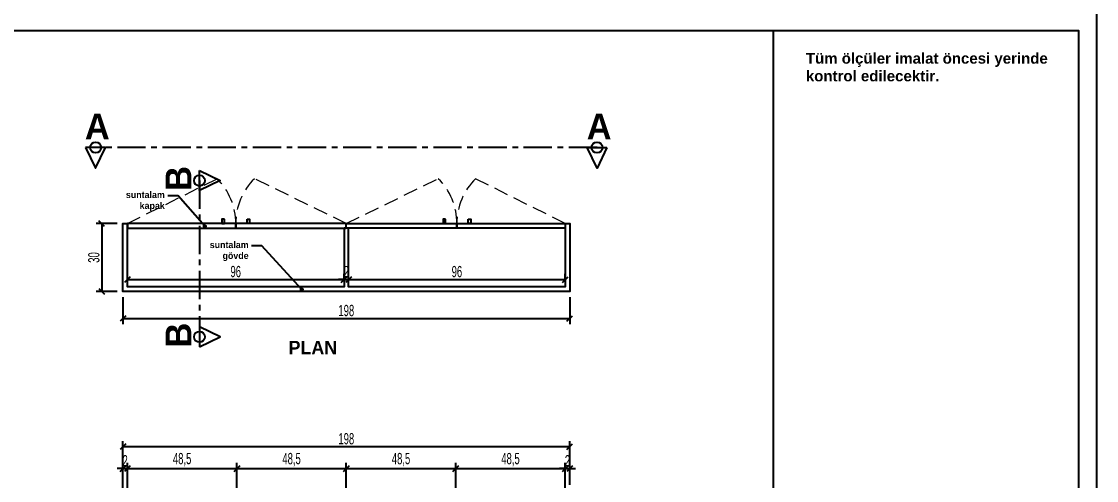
# Model space of a CAD drawing. Header units: millimetres. Extents: x 933584 to 974011, y 4545988 to 4553664.
# Drawn here: x 968864.7 to 969341, y 4552048.3 to 4552251.4 of the extents above; entities that cross this region are included whole.
import ezdxf

# ---------------------------------------------------------------- set-up
doc = ezdxf.new("R2010")
doc.units = ezdxf.units.MM
doc.header["$PDMODE"] = 35
for name, pattern in [('CENTER', [2, 1.25, -0.25, 0.25, -0.25]), ('HIDDEN', [9.525, 6.35, -3.175]), ('HIDDENX2', [19.05, 12.7, -6.35])]:
    doc.linetypes.add(name, pattern=pattern)
doc.layers.get('0').update_dxf_attribs({"color": 255})
doc.layers.get('Defpoints').update_dxf_attribs({"color": 8})
for name, color, linetype in [('0-DMS-50', 143, 'Continuous'), ('0-LNS-VLF', 11, 'Continuous'), ('0-TXT-NRS', 6, 'Continuous'), ('0-TXT-XBX_20', 3, 'Continuous')]:
    doc.layers.add(name, color=color, linetype=linetype)
doc.layers.add('3-OPN-WDR', color=4, linetype='Continuous', lineweight=18)
doc.styles.add('Century Gothic_B_3', font='GOTHICB.TTF', dxfattribs={"height": 4})
doc.styles.add('dim_romans_50', font='swissl.ttf', dxfattribs={"width": 0.6, "height": 5})
doc.dimstyles.new('ONK_dim 1_50', dxfattribs={"dimscale": 5, "dimtxt": 4, "dimasz": 0.5, "dimexe": 0.5, "dimexo": 0.5, "dimgap": 0.2, "dimtad": 1, "dimdec": 1, "dimrnd": 0.5, "dimzin": 9, "dimtxsty": 'dim_romans_50', "dimblk": 'OBLIQUE', "dimcen": 1, "dimclre": 256, "dimclrt": 256, "dimazin": 2, "dimtfac": 1, "dimtdec": 1, "dimtix": 1, "dimtmove": 2, "dimatfit": 3, "dimldrblk": 'OBLIQUE', "dimfxl": 3, "dimfxlon": 1, "dimarcsym": 0})

# ---------------------------------------------------------------- blocks, each defined once
blk = doc.blocks.new('_Oblique')
at = {"color": 0, "linetype": 'ByBlock', "lineweight": -2}
blk.add_line((-0.5, -0.5), (0.5, 0.5), dxfattribs=at)
blk = doc.blocks.new('*D2494')
at = {"layer": '0-DMS-50', "lineweight": -2}
for p, q in [((968907.13, 4552161.95), (968897.77, 4552161.95)), ((968907.13, 4552131.95), (968897.77, 4552131.95))]:
    blk.add_line(p, q, dxfattribs=at)
at = {"layer": '0-DMS-50', "color": 0, "lineweight": -2}
blk.add_line((968900.27, 4552161.95), (968900.27, 4552131.95), dxfattribs=at)
at = {"layer": 'Defpoints', "color": 0}
for p in [(968909.63, 4552161.95), (968900.27, 4552131.95), (968909.63, 4552131.95)]:
    blk.add_point(p, dxfattribs=at)
at = {"layer": '0-DMS-50', "color": 0, "linetype": 'ByBlock', "lineweight": -2, "xscale": 2.5, "yscale": 2.5, "zscale": 2.5}
for p, rotation in [((968900.27, 4552161.95), 90), ((968900.27, 4552131.95), 270)]:
    blk.add_blockref('_Oblique', p, dxfattribs=dict(at, rotation=rotation))
at = {"layer": '0-DMS-50', "insert": (968896.77, 4552146.95), "char_height": 5, "attachment_point": 5, "rotation": 90, "style": 'dim_romans_50'}
blk.add_mtext('30', dxfattribs=at)
blk = doc.blocks.new('*D2495')
at = {"layer": '0-DMS-50', "lineweight": -2}
for p, q in [((968909.63, 4552129.45), (968909.63, 4552117.46)), ((969107.63, 4552129.45), (969107.63, 4552117.46))]:
    blk.add_line(p, q, dxfattribs=at)
at = {"layer": '0-DMS-50', "color": 0, "lineweight": -2}
blk.add_line((968909.63, 4552119.96), (969107.63, 4552119.96), dxfattribs=at)
at = {"layer": 'Defpoints', "color": 0}
for p in [(968909.63, 4552131.95), (969107.63, 4552131.95), (969107.63, 4552119.96)]:
    blk.add_point(p, dxfattribs=at)
at = {"layer": '0-DMS-50', "color": 0, "linetype": 'ByBlock', "lineweight": -2, "xscale": 2.5, "yscale": 2.5, "zscale": 2.5, "rotation": 180}
blk.add_blockref('_Oblique', (968909.63, 4552119.96), dxfattribs=at)
at = {"layer": '0-DMS-50', "color": 0, "linetype": 'ByBlock', "lineweight": -2, "xscale": 2.5, "yscale": 2.5, "zscale": 2.5}
blk.add_blockref('_Oblique', (969107.63, 4552119.96), dxfattribs=at)
at = {"layer": '0-DMS-50', "insert": (969008.63, 4552123.46), "char_height": 5, "attachment_point": 5, "style": 'dim_romans_50'}
blk.add_mtext('198', dxfattribs=at)
blk = doc.blocks.new('*D2507')
at = {"layer": '0-DMS-50', "color": 0, "lineweight": -2}
for p, q in [((968909.63, 4552053.51), (968907.13, 4552053.51)), ((968909.63, 4552053.51), (968911.63, 4552053.51)), ((968911.63, 4552053.51), (968914.13, 4552053.51))]:
    blk.add_line(p, q, dxfattribs=at)
at = {"layer": '0-DMS-50', "lineweight": -2}
for p, q in [((968909.63, 4552038.51), (968909.63, 4552056.01)), ((968911.63, 4552038.51), (968911.63, 4552056.01))]:
    blk.add_line(p, q, dxfattribs=at)
at = {"layer": 'Defpoints', "color": 0}
for p in [(968911.63, 4552053.51), (968909.63, 4552033.88), (968911.63, 4552033.88)]:
    blk.add_point(p, dxfattribs=at)
at = {"layer": '0-DMS-50', "color": 0, "linetype": 'ByBlock', "lineweight": -2, "xscale": 2.5, "yscale": 2.5, "zscale": 2.5}
blk.add_blockref('_Oblique', (968909.63, 4552053.51), dxfattribs=at)
at = {"layer": '0-DMS-50', "color": 0, "linetype": 'ByBlock', "lineweight": -2, "xscale": 2.5, "yscale": 2.5, "zscale": 2.5, "rotation": 180}
blk.add_blockref('_Oblique', (968911.63, 4552053.51), dxfattribs=at)
at = {"layer": '0-DMS-50', "insert": (968910.63, 4552057.01), "char_height": 5, "attachment_point": 5, "style": 'dim_romans_50'}
blk.add_mtext('2', dxfattribs=at)
blk = doc.blocks.new('*D2508')
at = {"layer": '0-DMS-50', "lineweight": -2}
for p, q in [((968911.63, 4552038.51), (968911.63, 4552056.01)), ((968960.13, 4552038.51), (968960.13, 4552056.01))]:
    blk.add_line(p, q, dxfattribs=at)
at = {"layer": '0-DMS-50', "color": 0, "lineweight": -2}
blk.add_line((968911.63, 4552053.51), (968960.13, 4552053.51), dxfattribs=at)
at = {"layer": 'Defpoints', "color": 0}
for p in [(968960.13, 4552053.51), (968911.63, 4552033.88), (968960.13, 4552031.88)]:
    blk.add_point(p, dxfattribs=at)
at = {"layer": '0-DMS-50', "color": 0, "linetype": 'ByBlock', "lineweight": -2, "xscale": 2.5, "yscale": 2.5, "zscale": 2.5, "rotation": 180}
blk.add_blockref('_Oblique', (968911.63, 4552053.51), dxfattribs=at)
at = {"layer": '0-DMS-50', "color": 0, "linetype": 'ByBlock', "lineweight": -2, "xscale": 2.5, "yscale": 2.5, "zscale": 2.5}
blk.add_blockref('_Oblique', (968960.13, 4552053.51), dxfattribs=at)
at = {"layer": '0-DMS-50', "insert": (968935.88, 4552057.49), "char_height": 5, "attachment_point": 5, "style": 'dim_romans_50'}
blk.add_mtext('48,5', dxfattribs=at)
blk = doc.blocks.new('*D2509')
at = {"layer": '0-DMS-50', "lineweight": -2}
for p, q in [((968960.13, 4552038.51), (968960.13, 4552056.01)), ((969008.63, 4552038.51), (969008.63, 4552056.01))]:
    blk.add_line(p, q, dxfattribs=at)
at = {"layer": '0-DMS-50', "color": 0, "lineweight": -2}
blk.add_line((968960.13, 4552053.51), (969008.63, 4552053.51), dxfattribs=at)
at = {"layer": 'Defpoints', "color": 0}
for p in [(969008.63, 4552053.51), (968960.13, 4552031.88), (969008.63, 4552031.88)]:
    blk.add_point(p, dxfattribs=at)
at = {"layer": '0-DMS-50', "color": 0, "linetype": 'ByBlock', "lineweight": -2, "xscale": 2.5, "yscale": 2.5, "zscale": 2.5, "rotation": 180}
blk.add_blockref('_Oblique', (968960.13, 4552053.51), dxfattribs=at)
at = {"layer": '0-DMS-50', "color": 0, "linetype": 'ByBlock', "lineweight": -2, "xscale": 2.5, "yscale": 2.5, "zscale": 2.5}
blk.add_blockref('_Oblique', (969008.63, 4552053.51), dxfattribs=at)
at = {"layer": '0-DMS-50', "insert": (968984.38, 4552057.49), "char_height": 5, "attachment_point": 5, "style": 'dim_romans_50'}
blk.add_mtext('48,5', dxfattribs=at)
blk = doc.blocks.new('*D2511')
at = {"layer": '0-DMS-50', "lineweight": -2}
for p, q in [((968909.63, 4552048.21), (968909.63, 4552065.71)), ((969107.63, 4552048.21), (969107.63, 4552065.71))]:
    blk.add_line(p, q, dxfattribs=at)
at = {"layer": '0-DMS-50', "color": 0, "lineweight": -2}
blk.add_line((969107.63, 4552063.21), (968909.63, 4552063.21), dxfattribs=at)
at = {"layer": 'Defpoints', "color": 0}
for p in [(968909.63, 4552063.21), (968909.63, 4552043.88), (969107.63, 4552043.88)]:
    blk.add_point(p, dxfattribs=at)
at = {"layer": '0-DMS-50', "color": 0, "linetype": 'ByBlock', "lineweight": -2, "xscale": 2.5, "yscale": 2.5, "zscale": 2.5, "rotation": 180}
blk.add_blockref('_Oblique', (968909.63, 4552063.21), dxfattribs=at)
at = {"layer": '0-DMS-50', "color": 0, "linetype": 'ByBlock', "lineweight": -2, "xscale": 2.5, "yscale": 2.5, "zscale": 2.5}
blk.add_blockref('_Oblique', (969107.63, 4552063.21), dxfattribs=at)
at = {"layer": '0-DMS-50', "insert": (969008.63, 4552066.71), "char_height": 5, "attachment_point": 5, "style": 'dim_romans_50'}
blk.add_mtext('198', dxfattribs=at)
blk = doc.blocks.new('*D2512')
at = {"layer": '0-DMS-50', "lineweight": -2}
for p, q in [((969008.63, 4552038.51), (969008.63, 4552056.01)), ((969057.13, 4552038.51), (969057.13, 4552056.01))]:
    blk.add_line(p, q, dxfattribs=at)
at = {"layer": '0-DMS-50', "color": 0, "lineweight": -2}
blk.add_line((969008.63, 4552053.51), (969057.13, 4552053.51), dxfattribs=at)
at = {"layer": 'Defpoints', "color": 0}
for p in [(969057.13, 4552053.51), (969008.63, 4552031.88), (969057.13, 4552031.88)]:
    blk.add_point(p, dxfattribs=at)
at = {"layer": '0-DMS-50', "color": 0, "linetype": 'ByBlock', "lineweight": -2, "xscale": 2.5, "yscale": 2.5, "zscale": 2.5, "rotation": 180}
blk.add_blockref('_Oblique', (969008.63, 4552053.51), dxfattribs=at)
at = {"layer": '0-DMS-50', "color": 0, "linetype": 'ByBlock', "lineweight": -2, "xscale": 2.5, "yscale": 2.5, "zscale": 2.5}
blk.add_blockref('_Oblique', (969057.13, 4552053.51), dxfattribs=at)
at = {"layer": '0-DMS-50', "insert": (969032.88, 4552057.49), "char_height": 5, "attachment_point": 5, "style": 'dim_romans_50'}
blk.add_mtext('48,5', dxfattribs=at)
blk = doc.blocks.new('*D2513')
at = {"layer": '0-DMS-50', "lineweight": -2}
for p, q in [((969057.13, 4552038.51), (969057.13, 4552056.01)), ((969105.63, 4552038.51), (969105.63, 4552056.01))]:
    blk.add_line(p, q, dxfattribs=at)
at = {"layer": '0-DMS-50', "color": 0, "lineweight": -2}
blk.add_line((969057.13, 4552053.51), (969105.63, 4552053.51), dxfattribs=at)
at = {"layer": 'Defpoints', "color": 0}
for p in [(969105.63, 4552053.51), (969057.13, 4552031.88), (969105.63, 4552031.88)]:
    blk.add_point(p, dxfattribs=at)
at = {"layer": '0-DMS-50', "color": 0, "linetype": 'ByBlock', "lineweight": -2, "xscale": 2.5, "yscale": 2.5, "zscale": 2.5, "rotation": 180}
blk.add_blockref('_Oblique', (969057.13, 4552053.51), dxfattribs=at)
at = {"layer": '0-DMS-50', "color": 0, "linetype": 'ByBlock', "lineweight": -2, "xscale": 2.5, "yscale": 2.5, "zscale": 2.5}
blk.add_blockref('_Oblique', (969105.63, 4552053.51), dxfattribs=at)
at = {"layer": '0-DMS-50', "insert": (969081.38, 4552057.49), "char_height": 5, "attachment_point": 5, "style": 'dim_romans_50'}
blk.add_mtext('48,5', dxfattribs=at)
blk = doc.blocks.new('*D2514')
at = {"layer": '0-DMS-50', "color": 0, "lineweight": -2}
for p, q in [((969105.63, 4552053.51), (969103.13, 4552053.51)), ((969105.63, 4552053.51), (969107.63, 4552053.51)), ((969107.63, 4552053.51), (969110.13, 4552053.51))]:
    blk.add_line(p, q, dxfattribs=at)
at = {"layer": '0-DMS-50', "lineweight": -2}
for p, q in [((969105.63, 4552038.51), (969105.63, 4552056.01)), ((969107.63, 4552046.38), (969107.63, 4552056.01))]:
    blk.add_line(p, q, dxfattribs=at)
at = {"layer": 'Defpoints', "color": 0}
for p in [(969107.63, 4552053.51), (969107.63, 4552043.88), (969105.63, 4552031.88)]:
    blk.add_point(p, dxfattribs=at)
at = {"layer": '0-DMS-50', "color": 0, "linetype": 'ByBlock', "lineweight": -2, "xscale": 2.5, "yscale": 2.5, "zscale": 2.5}
blk.add_blockref('_Oblique', (969105.63, 4552053.51), dxfattribs=at)
at = {"layer": '0-DMS-50', "color": 0, "linetype": 'ByBlock', "lineweight": -2, "xscale": 2.5, "yscale": 2.5, "zscale": 2.5, "rotation": 180}
blk.add_blockref('_Oblique', (969107.63, 4552053.51), dxfattribs=at)
at = {"layer": '0-DMS-50', "insert": (969106.63, 4552057.01), "char_height": 5, "attachment_point": 5, "style": 'dim_romans_50'}
blk.add_mtext('2', dxfattribs=at)
blk = doc.blocks.new('*D2515')
at = {"layer": '0-DMS-50', "lineweight": -2}
for p, q in [((968911.63, 4552136.45), (968911.63, 4552139.69)), ((969007.63, 4552136.45), (969007.63, 4552139.69))]:
    blk.add_line(p, q, dxfattribs=at)
at = {"layer": '0-DMS-50', "color": 0, "lineweight": -2}
blk.add_line((968911.63, 4552137.19), (969007.63, 4552137.19), dxfattribs=at)
at = {"layer": 'Defpoints', "color": 0}
for p in [(969007.63, 4552137.19), (968911.63, 4552133.95), (969007.63, 4552133.95)]:
    blk.add_point(p, dxfattribs=at)
at = {"layer": '0-DMS-50', "color": 0, "linetype": 'ByBlock', "lineweight": -2, "xscale": 2.5, "yscale": 2.5, "zscale": 2.5, "rotation": 180}
blk.add_blockref('_Oblique', (968911.63, 4552137.19), dxfattribs=at)
at = {"layer": '0-DMS-50', "color": 0, "linetype": 'ByBlock', "lineweight": -2, "xscale": 2.5, "yscale": 2.5, "zscale": 2.5}
blk.add_blockref('_Oblique', (969007.63, 4552137.19), dxfattribs=at)
at = {"layer": '0-DMS-50', "insert": (968959.63, 4552140.69), "char_height": 5, "attachment_point": 5, "style": 'dim_romans_50'}
blk.add_mtext('96', dxfattribs=at)
blk = doc.blocks.new('*D2516')
at = {"layer": '0-DMS-50', "color": 0, "lineweight": -2}
for p, q in [((969007.63, 4552137.19), (969005.13, 4552137.19)), ((969007.63, 4552137.19), (969009.63, 4552137.19)), ((969009.63, 4552137.19), (969012.13, 4552137.19))]:
    blk.add_line(p, q, dxfattribs=at)
at = {"layer": '0-DMS-50', "lineweight": -2}
for p, q in [((969007.63, 4552136.45), (969007.63, 4552139.69)), ((969009.63, 4552136.45), (969009.63, 4552139.69))]:
    blk.add_line(p, q, dxfattribs=at)
at = {"layer": 'Defpoints', "color": 0}
for p in [(969009.63, 4552137.19), (969007.63, 4552133.95), (969009.63, 4552133.95)]:
    blk.add_point(p, dxfattribs=at)
at = {"layer": '0-DMS-50', "color": 0, "linetype": 'ByBlock', "lineweight": -2, "xscale": 2.5, "yscale": 2.5, "zscale": 2.5}
blk.add_blockref('_Oblique', (969007.63, 4552137.19), dxfattribs=at)
at = {"layer": '0-DMS-50', "color": 0, "linetype": 'ByBlock', "lineweight": -2, "xscale": 2.5, "yscale": 2.5, "zscale": 2.5, "rotation": 180}
blk.add_blockref('_Oblique', (969009.63, 4552137.19), dxfattribs=at)
at = {"layer": '0-DMS-50', "insert": (969008.63, 4552140.69), "char_height": 5, "attachment_point": 5, "style": 'dim_romans_50'}
blk.add_mtext('2', dxfattribs=at)
blk = doc.blocks.new('*D2517')
at = {"layer": '0-DMS-50', "lineweight": -2}
for p, q in [((969009.63, 4552136.45), (969009.63, 4552139.69)), ((969105.63, 4552136.45), (969105.63, 4552139.69))]:
    blk.add_line(p, q, dxfattribs=at)
at = {"layer": '0-DMS-50', "color": 0, "lineweight": -2}
blk.add_line((969009.63, 4552137.19), (969105.63, 4552137.19), dxfattribs=at)
at = {"layer": 'Defpoints', "color": 0}
for p in [(969105.63, 4552137.19), (969009.63, 4552133.95), (969105.63, 4552133.95)]:
    blk.add_point(p, dxfattribs=at)
at = {"layer": '0-DMS-50', "color": 0, "linetype": 'ByBlock', "lineweight": -2, "xscale": 2.5, "yscale": 2.5, "zscale": 2.5, "rotation": 180}
blk.add_blockref('_Oblique', (969009.63, 4552137.19), dxfattribs=at)
at = {"layer": '0-DMS-50', "color": 0, "linetype": 'ByBlock', "lineweight": -2, "xscale": 2.5, "yscale": 2.5, "zscale": 2.5}
blk.add_blockref('_Oblique', (969105.63, 4552137.19), dxfattribs=at)
at = {"layer": '0-DMS-50', "insert": (969057.63, 4552140.69), "char_height": 5, "attachment_point": 5, "style": 'dim_romans_50'}
blk.add_mtext('96', dxfattribs=at)

msp = doc.modelspace()

# ---------------------------------------------------------------- hatches: boundary and pattern name
at = {"layer": '0-LNS-VLF', "linetype": 'HIDDEN', "ltscale": 0.5}
h = msp.add_hatch(color=256, dxfattribs=at)
h.dxf.hatch_style = 1
edge = h.paths.add_edge_path()
edge.add_arc((968945.92, 4552160.82), 0.467, 0, 360)
h = msp.add_hatch(color=256, dxfattribs=at)
h.dxf.hatch_style = 1
edge = h.paths.add_edge_path()
edge.add_arc((968988.9, 4552132.84), 0.467, 0, 360)

# ---------------------------------------------------------------- linework, layer by layer
at = {"color": 0}
for points in [[(968501.03, 4552255.4), (969341.03, 4552255.4), (969341.03, 4551655.4), (968501.03, 4551655.4)], [(968509.03, 4552247.4), (969333.03, 4552247.4), (969333.03, 4551663.4), (968509.03, 4551663.4)]]:
    msp.add_lwpolyline(points, close=True, dxfattribs=at)
msp.add_lwpolyline([(969197.81, 4552247.4), (969197.81, 4551663.4)], dxfattribs=at)
for points in [[(968893.13, 4552195.64), (968897.55, 4552186.54), (968901.97, 4552195.64), (968893.13, 4552195.64)], [(969124.13, 4552195.64), (969119.71, 4552186.54), (969115.29, 4552195.64), (969124.13, 4552195.64)], [(968943.57, 4552185.42), (968952.67, 4552181), (968943.57, 4552176.58), (968943.57, 4552185.42)], [(968943.57, 4552107.43), (968952.67, 4552111.85), (968943.57, 4552116.27), (968943.57, 4552107.43)]]:
    msp.add_lwpolyline(points)
at = {"linetype": 'CENTER', "ltscale": 10}
for points in [[(969119.71, 4552195.64), (968897.55, 4552195.64)], [(968943.57, 4552181), (968943.57, 4552111.85)]]:
    msp.add_lwpolyline(points, dxfattribs=at)
for centre in [(968897.55, 4552195.64), (969119.71, 4552195.64), (968943.57, 4552181), (968943.57, 4552111.85)]:
    msp.add_circle(centre, 2.41)
at = {"layer": '0-LNS-VLF', "ltscale": 0.5}
for points in [[(968945.92, 4552160.82), (968934.06, 4552174.26), (968929.52, 4552174.26)], [(968988.9, 4552132.84), (968971.21, 4552152.11), (968966.66, 4552152.11)]]:
    msp.add_lwpolyline(points, dxfattribs=at)
at = {"layer": '0-LNS-VLF', "linetype": 'HIDDEN', "ltscale": 0.5}
for centre in [(968945.92, 4552160.82), (968988.9, 4552132.84)]:
    msp.add_circle(centre, 0.467, dxfattribs=at)
at = {"layer": '0-TXT-NRS'}
for points in [[(969105.63, 4552161.95), (969107.63, 4552161.95), (969107.63, 4552131.95), (968909.63, 4552131.95), (968909.63, 4552161.95), (968911.63, 4552161.95)], [(969105.63, 4552161.95), (969105.63, 4552133.95), (969009.63, 4552133.95), (969009.63, 4552159.95), (969007.63, 4552159.95), (969007.63, 4552133.95), (968911.63, 4552133.95), (968911.63, 4552161.95)]]:
    msp.add_lwpolyline(points, dxfattribs=at)
for points in [[(968911.63, 4552159.95), (968959.63, 4552159.95), (968959.63, 4552161.95), (968911.63, 4552161.95)], [(968954.63, 4552163.95), (968953.48, 4552163.95), (968953.48, 4552161.95), (968954.63, 4552161.95)], [(968959.63, 4552159.95), (969008.63, 4552159.95), (969008.63, 4552161.95), (968959.63, 4552161.95)], [(968964.63, 4552163.95), (968965.79, 4552163.95), (968965.79, 4552161.95), (968964.63, 4552161.95)], [(969057.63, 4552159.95), (969008.63, 4552159.95), (969008.63, 4552161.95), (969057.63, 4552161.95)], [(969052.63, 4552163.95), (969051.48, 4552163.95), (969051.48, 4552161.95), (969052.63, 4552161.95)], [(969105.63, 4552159.95), (969057.63, 4552159.95), (969057.63, 4552161.95), (969105.63, 4552161.95)], [(969062.63, 4552163.95), (969063.79, 4552163.95), (969063.79, 4552161.95), (969062.63, 4552161.95)]]:
    msp.add_lwpolyline(points, close=True, dxfattribs=at)
at = {"layer": '3-OPN-WDR', "linetype": 'HIDDENX2', "ltscale": 0.5}
for points in [[(968911.63, 4552161.95), (968951.34, 4552181.84, -0.202816), (968959.63, 4552161.95, -0.922533)], [(969008.63, 4552161.95), (968967.92, 4552181.84, 0.202816), (968959.63, 4552161.95, 0.922533)], [(969008.63, 4552161.95), (969049.34, 4552181.84, -0.202816), (969057.63, 4552161.95, -0.922533)], [(969105.63, 4552161.95), (969065.92, 4552181.84, 0.202816), (969057.63, 4552161.95, 0.922533)]]:
    msp.add_lwpolyline(points, format="xyb", dxfattribs=at)

# ---------------------------------------------------------------- texts
at = {"color": 0, "insert": (969212.26, 4552237.5), "char_height": 4.7614, "width": 129.7319, "attachment_point": 1, "line_spacing_factor": 0.984502, "style": 'Century Gothic_B_3'}
msp.add_mtext('\\pxql;{\\fArial|b1|i0|c0|p34;Tüm ölçüler imalat öncesi yerinde kontrol edilecektir.}', dxfattribs=at)
at = {"linetype": 'CENTER', "ltscale": 10, "char_height": 11.3933, "attachment_point": 3, "line_spacing_factor": 0.984502, "style": 'Century Gothic_B_3'}
for insert, width in [((969263.16, 4552210.65), 370.3635), ((969381.52, 4552210.65), 266.3635)]:
    msp.add_mtext('\\pxql;{\\fFranklin Gothic Book|b1|i0|c162|p34;A}', dxfattribs=dict(at, insert=insert, width=width))
at = {"linetype": 'CENTER', "ltscale": 10, "char_height": 11.3933, "attachment_point": 3, "rotation": 90, "line_spacing_factor": 0.984502, "style": 'Century Gothic_B_3'}
for insert, width in [((968928.56, 4552580.82), 404.3716), ((968928.56, 4552462.45), 355.3635)]:
    msp.add_mtext('\\pxql;{\\fFranklin Gothic Book|b1|i0|c162|p34;B}', dxfattribs=dict(at, insert=insert, width=width))
at = {"layer": '0-LNS-VLF', "linetype": 'HIDDEN', "ltscale": 0.5, "char_height": 2.9364, "width": 95.455, "attachment_point": 1, "line_spacing_factor": 0.984502, "style": 'Century Gothic_B_3'}
for s, insert in [('\\pxqr;{\\fFranklin Gothic Book|b1|i0|c162|p34;suntalam \\Pkapak}', (968832.74, 4552176.2)), ('\\pxqr;{\\fFranklin Gothic Book|b1|i0|c162|p34;suntalam \\Pgövde}', (968869.89, 4552154.06))]:
    msp.add_mtext(s, dxfattribs=dict(at, insert=insert))
at = {"layer": '0-TXT-XBX_20', "color": 0, "insert": (968878.49, 4552110.06), "char_height": 5.9199, "width": 230.6396, "attachment_point": 1, "rotation": 0, "line_spacing_factor": 0.984502, "style": 'Century Gothic_B_3'}
msp.add_mtext('\\pxqc;{\\fFranklin Gothic Book|b1|i0|c162|p34;PLAN}', dxfattribs=at)

# ---------------------------------------------------------------- dimensions: what is measured, and where the dimension line sits
at = {"layer": '0-DMS-50'}
for p1, p2, distance, picture, middle in [((968909.63, 4552161.95), (968909.63, 4552131.95), -9.36, '*D2494', (968896.77, 4552146.95)), ((968909.63, 4552131.95), (969107.63, 4552131.95), -11.99, '*D2495', (969008.63, 4552123.46)), ((968909.63, 4552033.88), (968911.63, 4552033.88), 19.63, '*D2507', (968910.63, 4552057.01))]:
    dim = msp.add_aligned_dim(p1=p1, p2=p2, distance=distance, dimstyle='ONK_dim 1_50', dxfattribs=at)
    dim.commit()
    dim.dimension.update_dxf_attribs({"geometry": picture, "text_midpoint": middle})
for base, p1, p2, picture, middle in [((969007.63, 4552137.19), (968911.63, 4552133.95), (969007.63, 4552133.95), '*D2515', (968959.63, 4552140.69)), ((969009.63, 4552137.19), (969007.63, 4552133.95), (969009.63, 4552133.95), '*D2516', (969008.63, 4552140.69)), ((969105.63, 4552137.19), (969009.63, 4552133.95), (969105.63, 4552133.95), '*D2517', (969057.63, 4552140.69)), ((968909.63, 4552063.21), (969107.63, 4552043.88), (968909.63, 4552043.88), '*D2511', (969008.63, 4552066.71))]:
    dim = msp.add_linear_dim(base=base, p1=p1, p2=p2, dimstyle='ONK_dim 1_50', dxfattribs=at)
    dim.commit()
    dim.dimension.update_dxf_attribs({"geometry": picture, "text_midpoint": middle})
for base, p1, p2, picture, middle in [((968960.13, 4552053.51), (968911.63, 4552033.88), (968960.13, 4552031.88), '*D2508', (968935.88, 4552057.49)), ((969008.63, 4552053.51), (968960.13, 4552031.88), (969008.63, 4552031.88), '*D2509', (968984.38, 4552057.49)), ((969057.13, 4552053.51), (969008.63, 4552031.88), (969057.13, 4552031.88), '*D2512', (969032.88, 4552057.49)), ((969105.63, 4552053.51), (969057.13, 4552031.88), (969105.63, 4552031.88), '*D2513', (969081.38, 4552057.49)), ((969107.63, 4552053.51), (969105.63, 4552031.88), (969107.63, 4552043.88), '*D2514', (969106.63, 4552057.01))]:
    dim = msp.add_linear_dim(base=base, p1=p1, p2=p2, angle=180, dimstyle='ONK_dim 1_50', dxfattribs=at)
    dim.commit()
    dim.dimension.update_dxf_attribs({"geometry": picture, "text_midpoint": middle})

doc.saveas('drawing.dxf')
